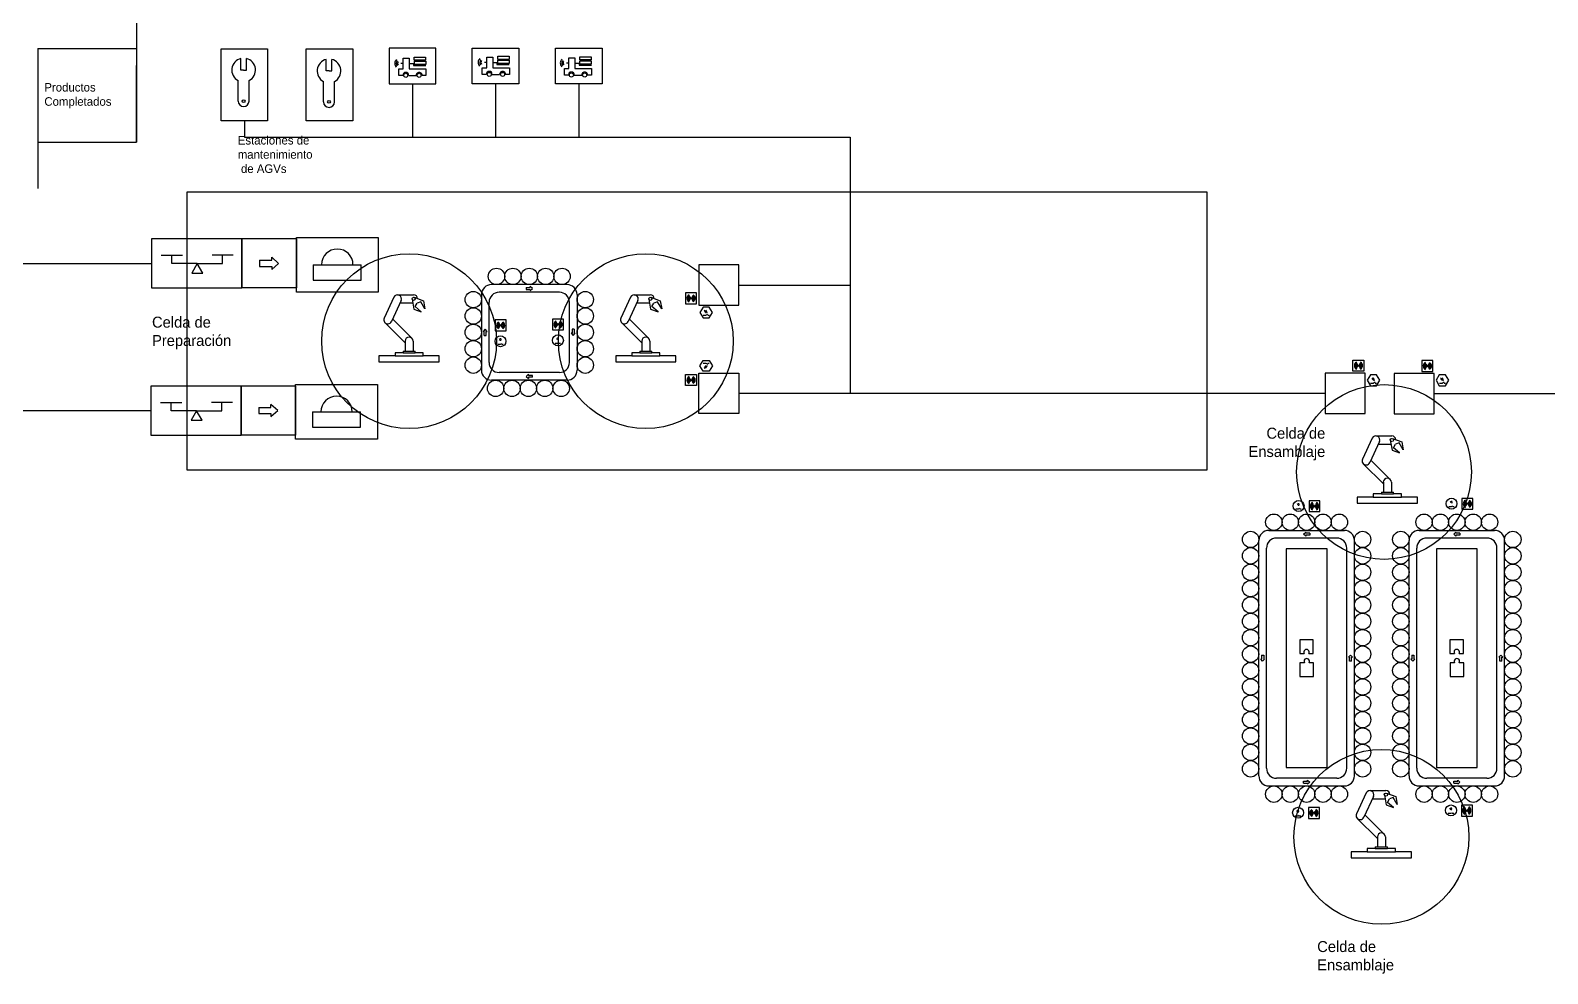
# Model space of a CAD drawing. Header units: millimetres. Extents: x -41525 to 29867, y -15928 to 24131.
# Drawn here: x -25762 to 2016, y -15928 to 1346 of the extents above; entities that cross this region are included whole.
import ezdxf

# ---------------------------------------------------------------- set-up
doc = ezdxf.new("R2010")
doc.units = ezdxf.units.MM
doc.header["$LTSCALE"] = 0.4
for name, color, linetype in [('01 Contornos vistos 0.35', 150, 'Continuous'), ('Almacenaje', 80, 'Continuous'), ('Celdas', 200, 'Continuous'), ('Maquina', 82, 'Continuous'), ('Robots', 80, 'Continuous'), ('Sensores', 211, 'Continuous'), ('Texto2', 7, 'Continuous')]:
    doc.layers.add(name, color=color, linetype=linetype)

msp = doc.modelspace()

# ---------------------------------------------------------------- linework, layer by layer
at = {"layer": '01 Contornos vistos 0.35'}
for p, q in [((-23818, 2329), (-23818, 1013)), ((-18934, 642), (-18934, 838)), ((-18934, 838), (-18825, 838)), ((-18825, 838), (-18825, 640)), ((-18733, 797), (-18733, 856)), ((-18733, 856), (-18525, 856)), ((-18525, 856), (-18525, 797)), ((-17407, 660), (-17407, 856)), ((-17407, 856), (-17297, 856)), ((-17297, 856), (-17297, 658)), ((-17205, 815), (-17205, 874)), ((-17205, 874), (-16998, 874)), ((-16998, 874), (-16998, 815)), ((-15903, 648), (-15903, 844)), ((-15903, 844), (-15794, 844)), ((-15794, 844), (-15794, 646)), ((-15702, 803), (-15702, 862)), ((-15702, 862), (-15494, 862)), ((-15494, 862), (-15494, 803)), ((-21907, 618), (-21907, 829)), ((-21857, 618), (-21907, 618)), ((-21857, 618), (-21807, 618)), ((-21807, 618), (-21807, 829)), ((-20344, 602), (-20344, 814)), ((-20294, 602), (-20344, 602)), ((-20294, 602), (-20244, 602)), ((-20244, 602), (-20244, 814)), ((-19016, 522), (-19016, 642)), ((-19016, 642), (-18934, 642)), ((-18934, 740), (-18977, 740)), ((-18825, 739), (-18748, 739)), ((-18825, 640), (-18519, 640)), ((-18748, 739), (-18748, 704)), ((-18748, 704), (-18522, 704)), ((-18734, 780), (-18523, 780)), ((-18525, 797), (-18733, 797)), ((-18731, 721), (-18731, 780)), ((-18523, 721), (-18731, 721)), ((-18523, 780), (-18523, 721)), ((-18519, 640), (-18519, 521)), ((-17489, 540), (-17489, 660)), ((-17489, 660), (-17407, 660)), ((-17407, 758), (-17449, 758)), ((-17297, 757), (-17221, 757)), ((-17297, 658), (-16992, 658)), ((-17221, 757), (-17221, 722)), ((-17221, 722), (-16995, 722)), ((-17206, 798), (-16996, 798)), ((-16998, 815), (-17205, 815)), ((-17203, 739), (-17203, 798)), ((-16996, 739), (-17203, 739)), ((-16996, 798), (-16996, 739)), ((-16992, 658), (-16992, 539)), ((-15985, 528), (-15985, 648)), ((-15985, 648), (-15903, 648)), ((-15903, 746), (-15946, 746)), ((-15794, 745), (-15717, 745)), ((-15794, 646), (-15488, 646)), ((-15717, 745), (-15717, 710)), ((-15717, 710), (-15491, 710)), ((-15703, 786), (-15492, 786)), ((-15494, 803), (-15702, 803)), ((-15700, 727), (-15700, 786)), ((-15492, 727), (-15700, 727)), ((-15492, 786), (-15492, 727)), ((-15488, 646), (-15488, 527)), ((-21957, 51), (-21957, 425)), ((-21756, 51), (-21756, 425)), ((-20395, 35), (-20395, 410)), ((-20194, 35), (-20194, 410)), ((-18941, 522), (-19016, 522)), ((-18834, 522), (-18698, 522)), ((-18764, 364), (-18764, -612)), ((-18519, 521), (-18589, 521)), ((-17414, 540), (-17489, 540)), ((-17306, 540), (-17171, 540)), ((-17244, 364), (-17244, -612)), ((-16992, 539), (-17062, 539)), ((-15910, 528), (-15985, 528)), ((-15803, 528), (-15667, 528)), ((-15723, 364), (-15723, -612)), ((-15488, 527), (-15559, 527)), ((-21844, -312), (-21844, -612)), ((-21844, -612), (-10752, -612)), ((-10752, -612), (-10752, -3318)), ((-20892, -2471), (-20892, -3371)), ((-12791, -3318), (-10752, -3318)), ((-10752, -3318), (-10752, -5301)), ((-20905, -5167), (-20905, -6067)), ((-12791, -5301), (-5795, -5301)), ((-5795, -5301), (-2844, -5301)), ((-2844, -5301), (-2058, -5301)), ((-61, -5307), (4617, -5307))]:
    msp.add_line(p, q, dxfattribs=at)
at = {"layer": '01 Contornos vistos 0.35', "color": 40, "true_color": 0xf8d731}
for p, q in [((-20892, -3446), (-20892, -2446)), ((-20892, -2446), (-19392, -2446)), ((-19392, -2446), (-19392, -3446)), ((-20585, -2946), (-19707, -2946)), ((-20585, -2946), (-20585, -3226)), ((-19707, -3226), (-19707, -2946)), ((-20585, -3226), (-19707, -3226)), ((-19392, -3446), (-20892, -3446)), ((-20905, -6142), (-20905, -5142)), ((-20905, -5142), (-19405, -5142)), ((-19405, -5142), (-19405, -6142)), ((-20598, -5642), (-19720, -5642)), ((-20598, -5642), (-20598, -5923)), ((-19720, -5923), (-19720, -5642)), ((-20598, -5923), (-19720, -5923)), ((-19405, -6142), (-20905, -6142))]:
    msp.add_line(p, q, dxfattribs=at)
at = {"layer": '01 Contornos vistos 0.35', "color": 240, "true_color": 0xed1f24}
for p, q in [((-30745, -2921), (-23543, -2921)), ((-27208, -5617), (-23556, -5617))]:
    msp.add_line(p, q, dxfattribs=at)
at = {"layer": '01 Contornos vistos 0.35', "color": 6}
for p, q in [((-13417, -3794), (-13403, -3800)), ((-13397, -3794), (-13383, -3800)), ((-17205, -4401), (-17155, -4401)), ((-17155, -4401), (-17133, -4388)), ((-17133, -4401), (-17105, -4401)), ((-16154, -4385), (-16104, -4385)), ((-16104, -4385), (-16083, -4372)), ((-16083, -4385), (-16054, -4385)), ((-13417, -4824), (-13403, -4819)), ((-13397, -4824), (-13383, -4819)), ((-1199, -5034), (-1185, -5039)), ((-1179, -5034), (-1165, -5039)), ((63, -5034), (77, -5039)), ((83, -5034), (97, -5039)), ((-2594, -7418), (-2544, -7418)), ((-2544, -7418), (-2522, -7406)), ((-2522, -7418), (-2494, -7418)), ((206, -7375), (256, -7375)), ((256, -7375), (278, -7363)), ((278, -7375), (306, -7375)), ((-2604, -13035), (-2554, -13035)), ((-2554, -13035), (-2532, -13023)), ((-2532, -13035), (-2504, -13035)), ((196, -12992), (246, -12992)), ((246, -12992), (268, -12980)), ((268, -12992), (296, -12992))]:
    msp.add_line(p, q, dxfattribs=at)
at = {"layer": '01 Contornos vistos 0.35', "color": 212}
msp.add_lwpolyline([(-4225, -6709), (-22891, -6709), (-22891, -1609), (-4225, -1609)], close=True, dxfattribs=at)
at = {"layer": '01 Contornos vistos 0.35', "color": 6}
for points in [[(-13566, -3460), (-13766, -3460), (-13766, -3660), (-13566, -3660)], [(-17052, -3956), (-17252, -3956), (-17252, -4156), (-17052, -4156)], [(-16001, -3940), (-16201, -3940), (-16201, -4140), (-16001, -4140)], [(-1548, -4693), (-1348, -4693), (-1348, -4893), (-1548, -4893)], [(-86, -4700), (-286, -4700), (-286, -4900), (-86, -4900)], [(-13566, -5158), (-13766, -5158), (-13766, -4958), (-13566, -4958)], [(-2353, -7467), (-2153, -7467), (-2153, -7267), (-2353, -7267)], [(447, -7424), (647, -7424), (647, -7224), (447, -7224)], [(-2363, -13084), (-2163, -13084), (-2163, -12884), (-2363, -12884)], [(437, -13041), (637, -13041), (637, -12841), (437, -12841)]]:
    msp.add_lwpolyline(points, close=True, dxfattribs=at)
at = {"layer": '01 Contornos vistos 0.35', "color": 2}
for points in [[(-2772, -8151), (-2772, -12151), (-2022, -12151), (-2022, -8151)], [(-22, -8151), (-22, -12151), (728, -12151), (728, -8151)]]:
    msp.add_lwpolyline(points, close=True, dxfattribs=at)
for points in [[(-2357, -10066), (-2274, -10066), (-2274, -9816), (-2524, -9816), (-2524, -10066), (-2441, -10066)], [(393, -10066), (476, -10066), (476, -9816), (226, -9816), (226, -10066), (309, -10066)], [(-2436, -10236), (-2520, -10236), (-2520, -10486), (-2270, -10486), (-2270, -10236), (-2353, -10236)], [(313, -10236), (230, -10236), (230, -10486), (480, -10486), (480, -10236), (397, -10236)]]:
    msp.add_lwpolyline(points, dxfattribs=at)
at = {"layer": '01 Contornos vistos 0.35'}
for centre, radius in [((-18888, 522), 36.9), ((-18644, 522), 36.9), ((-17360, 540), 36.9), ((-17116, 540), 36.9), ((-15857, 528), 36.9), ((-15613, 528), 36.9), ((-21857, 51), 25.4), ((-20294, 35), 25.4)]:
    msp.add_circle(centre, radius, dxfattribs=at)
at = {"layer": '01 Contornos vistos 0.35', "color": 1}
for centre in [(-18828, -4345), (-14495, -4345), (-980, -6741), (-1028, -13424)]:
    msp.add_circle(centre, 1600, dxfattribs=at)
at = {"layer": '01 Contornos vistos 0.35', "color": 85, "true_color": 0x58ba48}
for centre in [(-17228, -3160), (-16928, -3160), (-16628, -3160), (-16328, -3160), (-16028, -3160), (-17653, -3585), (-15603, -3585), (-17653, -3885), (-15603, -3885), (-17653, -4185), (-15603, -4185), (-17653, -4485), (-15603, -4485), (-17653, -4785), (-15603, -4785), (-17244, -5210), (-16944, -5210), (-16644, -5210), (-16344, -5210), (-16044, -5210), (-2997, -7661), (-2697, -7661), (-2397, -7661), (-2097, -7661), (-1797, -7661), (-247, -7661), (53, -7661), (353, -7661), (653, -7661), (953, -7661), (-3422, -7977), (-1372, -7977), (-672, -7977), (1378, -7977), (-3422, -8277), (-1372, -8277), (-672, -8277), (1378, -8277), (-3422, -8577), (-1372, -8577), (-672, -8577), (1378, -8577), (-3422, -8877), (-1372, -8877), (-672, -8877), (1378, -8877), (-3422, -9177), (-1372, -9177), (-672, -9177), (1378, -9177), (-3422, -9477), (-1372, -9477), (-672, -9477), (1378, -9477), (-3422, -9777), (-1372, -9777), (-672, -9777), (1378, -9777), (-3422, -10077), (-1372, -10077), (-672, -10077), (1378, -10077), (-3422, -10377), (-1372, -10377), (-672, -10377), (1378, -10377), (-3422, -10677), (-1372, -10677), (-672, -10677), (1378, -10677), (-3422, -10977), (-1372, -10977), (-672, -10977), (1378, -10977), (-3422, -11277), (-1372, -11277), (-672, -11277), (1378, -11277), (-3422, -11577), (-1372, -11577), (-672, -11577), (1378, -11577), (-3422, -11877), (-1372, -11877), (-672, -11877), (1378, -11877), (-3422, -12177), (-1372, -12177), (-672, -12177), (1378, -12177), (-2997, -12641), (-2697, -12641), (-2397, -12641), (-2097, -12641), (-1797, -12641), (-247, -12641), (53, -12641), (353, -12641), (653, -12641), (953, -12641)]:
    msp.add_circle(centre, 150, dxfattribs=at)
at = {"layer": '01 Contornos vistos 0.35', "color": 6}
for centre, radius in [((-13666, -3560), 5), ((-17152, -4056), 5), ((-16101, -4040), 5), ((-17155, -4347), 100), ((-16104, -4331), 100), ((-1448, -4793), 5), ((-186, -4800), 5), ((-13666, -5058), 5), ((256, -7321), 100), ((-2544, -7364), 100), ((-2253, -7367), 5), ((547, -7324), 5), ((-2554, -12981), 100), ((-2263, -12984), 5), ((246, -12938), 100), ((537, -12941), 5)]:
    msp.add_circle(centre, radius, dxfattribs=at)
at = {"layer": '01 Contornos vistos 0.35'}
for centre, radius, start, end in [((-21857, 618), 217, 103.3101, 242.5024), ((-21857, 618), 217, 297.4976, 76.6899), ((-20294, 602), 217, 103.3101, 242.5024), ((-20294, 602), 217, 297.4976, 76.6899), ((-18998, 740), 92.7, 131.4859, 225.1419), ((-18998, 740), 64.1, 131.4859, 225.1419), ((-18998, 740), 42.9, 131.4859, 225.1419), ((-18888, 522), 53.7, 0, 180), ((-18644, 522), 54.4, 358.6664, 180), ((-17471, 758), 92.7, 131.4859, 225.1419), ((-17471, 758), 64.1, 131.4859, 225.1419), ((-17471, 758), 42.9, 131.4859, 225.1419), ((-17360, 540), 53.7, 0, 180), ((-17116, 540), 54.4, 358.6664, 180), ((-15967, 746), 92.7, 131.4859, 225.1419), ((-15967, 746), 64.1, 131.4859, 225.1419), ((-15967, 746), 42.9, 131.4859, 225.1419), ((-15857, 528), 53.7, 0, 180), ((-15613, 528), 54.4, 358.6664, 180), ((-21857, 51), 100, 180, 0), ((-20294, 35), 100, 180, 0)]:
    msp.add_arc(centre, radius, start, end, dxfattribs=at)
at = {"layer": '01 Contornos vistos 0.35', "color": 40, "true_color": 0xf8d731}
for centre in [(-20142, -2946), (-20155, -5642)]:
    msp.add_arc(centre, 287, 0, 180, dxfattribs=at)
at = {"layer": '01 Contornos vistos 0.35', "color": 6}
for centre, radius, start, end in [((-13666, -3560), 75, 120, 240), ((-13666, -3560), 65, 120, 240), ((-13666, -3560), 55, 120, 240), ((-13666, -3560), 45, 120, 240), ((-13666, -3560), 35, 120, 240), ((-13666, -3560), 25, 120, 240), ((-13666, -3560), 15, 120, 240), ((-13666, -3560), 15, 300, 60), ((-13666, -3560), 25, 300, 60), ((-13666, -3560), 35, 300, 60), ((-13666, -3560), 45, 300, 60), ((-13666, -3560), 55, 300, 60), ((-13666, -3560), 65, 300, 60), ((-13666, -3560), 75, 300, 60), ((-17152, -4056), 75, 120, 240), ((-17152, -4056), 65, 120, 240), ((-17152, -4056), 55, 120, 240), ((-17152, -4056), 45, 120, 240), ((-17152, -4056), 35, 120, 240), ((-17152, -4056), 25, 120, 240), ((-17152, -4056), 15, 120, 240), ((-17152, -4056), 15, 300, 60), ((-17152, -4056), 25, 300, 60), ((-17152, -4056), 35, 300, 60), ((-17152, -4056), 45, 300, 60), ((-17152, -4056), 55, 300, 60), ((-17152, -4056), 65, 300, 60), ((-17152, -4056), 75, 300, 60), ((-16101, -4040), 75, 120, 240), ((-16101, -4040), 65, 120, 240), ((-16101, -4040), 55, 120, 240), ((-16101, -4040), 45, 120, 240), ((-16101, -4040), 35, 120, 240), ((-16101, -4040), 25, 120, 240), ((-16101, -4040), 15, 120, 240), ((-16101, -4040), 15, 300, 60), ((-16101, -4040), 25, 300, 60), ((-16101, -4040), 35, 300, 60), ((-16101, -4040), 45, 300, 60), ((-16101, -4040), 55, 300, 60), ((-16101, -4040), 65, 300, 60), ((-16101, -4040), 75, 300, 60), ((-17190, -4316), 20.8, 330, 30), ((-17190, -4316), 34.7, 330, 30), ((-17190, -4316), 48.6, 330, 30), ((-16140, -4300), 20.8, 330, 30), ((-16140, -4300), 34.7, 330, 30), ((-16140, -4300), 48.6, 330, 30), ((-13666, -5058), 75, 120, 240), ((-13666, -5058), 75, 300, 60), ((-1448, -4793), 75, 120, 240), ((-1448, -4793), 65, 120, 240), ((-1448, -4793), 55, 120, 240), ((-1448, -4793), 45, 120, 240), ((-1448, -4793), 35, 120, 240), ((-1448, -4793), 25, 120, 240), ((-1448, -4793), 15, 120, 240), ((-1448, -4793), 15, 300, 60), ((-1448, -4793), 25, 300, 60), ((-1448, -4793), 35, 300, 60), ((-1448, -4793), 45, 300, 60), ((-1448, -4793), 55, 300, 60), ((-1448, -4793), 65, 300, 60), ((-1448, -4793), 75, 300, 60), ((-186, -4800), 75, 120, 240), ((-186, -4800), 65, 120, 240), ((-186, -4800), 55, 120, 240), ((-186, -4800), 45, 120, 240), ((-186, -4800), 35, 120, 240), ((-186, -4800), 25, 120, 240), ((-186, -4800), 15, 120, 240), ((-186, -4800), 15, 300, 60), ((-186, -4800), 25, 300, 60), ((-186, -4800), 35, 300, 60), ((-186, -4800), 45, 300, 60), ((-186, -4800), 55, 300, 60), ((-186, -4800), 65, 300, 60), ((-186, -4800), 75, 300, 60), ((-13666, -5058), 65, 120, 240), ((-13666, -5058), 55, 120, 240), ((-13666, -5058), 45, 120, 240), ((-13666, -5058), 35, 120, 240), ((-13666, -5058), 25, 120, 240), ((-13666, -5058), 15, 120, 240), ((-13666, -5058), 15, 300, 60), ((-13666, -5058), 25, 300, 60), ((-13666, -5058), 35, 300, 60), ((-13666, -5058), 45, 300, 60), ((-13666, -5058), 55, 300, 60), ((-13666, -5058), 65, 300, 60), ((-2579, -7334), 20.8, 330, 30), ((-2579, -7334), 34.7, 330, 30), ((-2579, -7334), 48.6, 330, 30), ((-2253, -7367), 75, 120, 240), ((-2253, -7367), 65, 120, 240), ((-2253, -7367), 55, 120, 240), ((-2253, -7367), 45, 120, 240), ((-2253, -7367), 35, 120, 240), ((-2253, -7367), 25, 120, 240), ((-2253, -7367), 15, 120, 240), ((-2253, -7367), 15, 300, 60), ((-2253, -7367), 25, 300, 60), ((-2253, -7367), 35, 300, 60), ((-2253, -7367), 45, 300, 60), ((-2253, -7367), 55, 300, 60), ((-2253, -7367), 65, 300, 60), ((-2253, -7367), 75, 300, 60), ((221, -7291), 20.8, 330, 30), ((221, -7291), 34.7, 330, 30), ((221, -7291), 48.6, 330, 30), ((547, -7324), 75, 120, 240), ((547, -7324), 65, 120, 240), ((547, -7324), 55, 120, 240), ((547, -7324), 45, 120, 240), ((547, -7324), 35, 120, 240), ((547, -7324), 25, 120, 240), ((547, -7324), 15, 120, 240), ((547, -7324), 15, 300, 60), ((547, -7324), 25, 300, 60), ((547, -7324), 35, 300, 60), ((547, -7324), 45, 300, 60), ((547, -7324), 55, 300, 60), ((547, -7324), 65, 300, 60), ((547, -7324), 75, 300, 60), ((-2589, -12951), 20.8, 330, 30), ((-2589, -12951), 34.7, 330, 30), ((-2589, -12951), 48.6, 330, 30), ((-2263, -12984), 75, 120, 240), ((-2263, -12984), 65, 120, 240), ((-2263, -12984), 55, 120, 240), ((-2263, -12984), 45, 120, 240), ((-2263, -12984), 35, 120, 240), ((-2263, -12984), 25, 120, 240), ((-2263, -12984), 15, 120, 240), ((-2263, -12984), 15, 300, 60), ((-2263, -12984), 25, 300, 60), ((-2263, -12984), 35, 300, 60), ((-2263, -12984), 45, 300, 60), ((-2263, -12984), 55, 300, 60), ((-2263, -12984), 65, 300, 60), ((-2263, -12984), 75, 300, 60), ((211, -12908), 20.8, 330, 30), ((211, -12908), 34.7, 330, 30), ((211, -12908), 48.6, 330, 30), ((537, -12941), 75, 120, 240), ((537, -12941), 65, 120, 240), ((537, -12941), 55, 120, 240), ((537, -12941), 45, 120, 240), ((537, -12941), 35, 120, 240), ((537, -12941), 25, 120, 240), ((537, -12941), 15, 120, 240), ((537, -12941), 15, 300, 60), ((537, -12941), 25, 300, 60), ((537, -12941), 35, 300, 60), ((537, -12941), 45, 300, 60), ((537, -12941), 55, 300, 60), ((537, -12941), 65, 300, 60), ((537, -12941), 75, 300, 60)]:
    msp.add_arc(centre, radius, start, end, dxfattribs=at)
at = {"layer": '01 Contornos vistos 0.35', "color": 2}
for centre, start, end in [((-2399, -10039), 326.9236, 213.0764), ((351, -10039), 326.9236, 213.0764), ((-2395, -10209), 326.907, 213.093), ((355, -10209), 326.907, 213.093)]:
    msp.add_arc(centre, 50, start, end, dxfattribs=at)
at = {"layer": 'Almacenaje'}
for p, q in [((-23818, 1007), (-25626, 1007)), ((-25626, -703), (-23818, -703)), ((-23543, -2471), (-23543, -3371)), ((-21892, -2471), (-23543, -2471)), ((-21892, -3371), (-21892, -2471)), ((-13526, -2950), (-13526, -3685)), ((-12791, -2950), (-13526, -2950)), ((-12791, -3685), (-12791, -2950)), ((-23543, -3371), (-21892, -3371)), ((-13526, -3685), (-12791, -3685)), ((-13526, -5668), (-13526, -4933)), ((-13526, -4933), (-12791, -4933)), ((-12791, -4933), (-12791, -5668)), ((-2058, -4933), (-2058, -5668)), ((-1323, -4933), (-2058, -4933)), ((-1323, -5668), (-1323, -4933)), ((-796, -4940), (-796, -5675)), ((-61, -4940), (-796, -4940)), ((-61, -5675), (-61, -4940)), ((-23556, -5167), (-23556, -6067)), ((-21905, -5167), (-23556, -5167)), ((-21905, -6067), (-21905, -5167)), ((-12791, -5668), (-13526, -5668)), ((-2058, -5668), (-1323, -5668)), ((-796, -5675), (-61, -5675)), ((-23556, -6067), (-21905, -6067))]:
    msp.add_line(p, q, dxfattribs=at)
for points in [[(-25626, 1013), (-25626, -1550)], [(-25626, 1013), (-23818, 1013), (-23818, -703)], [(-23818, 1007), (-23818, -474)], [(-23818, -703), (-23818, 702)]]:
    msp.add_lwpolyline(points, dxfattribs=at)
at = {"layer": 'Maquina'}
for p, q in [((-20892, -2471), (-21892, -2471)), ((-21892, -2471), (-21892, -3371)), ((-21892, -2471), (-21892, -3371)), ((-15937, -3310), (-17319, -3310)), ((-20892, -3371), (-21892, -3371)), ((-17503, -3494), (-17503, -4876)), ((-16077, -3450), (-17179, -3450)), ((-15753, -3494), (-15753, -4876)), ((-17363, -4736), (-17363, -3634)), ((-15893, -4736), (-15893, -3634)), ((-16077, -4920), (-17179, -4920)), ((-20905, -5167), (-21905, -5167)), ((-21905, -5167), (-21905, -6067)), ((-21905, -5167), (-21905, -6067)), ((-15937, -5060), (-17319, -5060)), ((-20905, -6067), (-21905, -6067)), ((-3272, -12307), (-3272, -7995)), ((-3088, -7811), (-1706, -7811)), ((-1846, -7951), (-2948, -7951)), ((-1522, -12307), (-1522, -7995)), ((-522, -12307), (-522, -7995)), ((-338, -7811), (1044, -7811)), ((904, -7951), (-198, -7951)), ((1228, -12307), (1228, -7995)), ((-3132, -12167), (-3132, -8135)), ((-1662, -12167), (-1662, -8135)), ((-382, -12167), (-382, -8135)), ((1088, -12167), (1088, -8135)), ((-3088, -12491), (-1706, -12491)), ((-1846, -12351), (-2948, -12351)), ((-338, -12491), (1044, -12491)), ((904, -12351), (-198, -12351))]:
    msp.add_line(p, q, dxfattribs=at)
for points in [[(-22271, 1007), (-21417, 1007), (-21417, -312), (-22271, -312)], [(-20711, 1007), (-19857, 1007), (-19857, -312), (-20711, -312)], [(-19191, 364), (-18337, 364), (-18337, 1021), (-19191, 1021)], [(-16817, 364), (-17671, 364), (-17671, 1021), (-16817, 1021)], [(-15296, 364), (-16150, 364), (-16150, 1021), (-15296, 1021)]]:
    msp.add_lwpolyline(points, close=True, dxfattribs=at)
for centre, start, end in [((-17319, -3494), 90, 180), ((-15937, -3494), 0, 90), ((-17179, -3634), 90, 180), ((-16077, -3634), 0, 90), ((-17319, -4876), 180, 270), ((-17179, -4736), 180, 270), ((-16077, -4736), 270, 0), ((-15937, -4876), 270, 0), ((-3088, -7995), 90, 180), ((-2948, -8135), 90, 180), ((-1846, -8135), 0, 90), ((-1706, -7995), 0, 90), ((-338, -7995), 90, 180), ((-198, -8135), 90, 180), ((904, -8135), 0, 90), ((1044, -7995), 0, 90), ((-2948, -12167), 180, 270), ((-1846, -12167), 270, 0), ((-198, -12167), 180, 270), ((904, -12167), 270, 0), ((-3088, -12307), 180, 270), ((-1706, -12307), 270, 0), ((-338, -12307), 180, 270), ((1044, -12307), 270, 0)]:
    msp.add_arc(centre, 184, start, end, dxfattribs=at)
at = {"layer": 'Robots'}
for p, q in [((-19106, -3540), (-19285, -3924)), ((-18973, -3602), (-19152, -3986)), ((-19039, -3498), (-18745, -3498)), ((-18774, -3576), (-18742, -3757)), ((-18735, -3543), (-18563, -3606)), ((-18563, -3606), (-18537, -3751)), ((-14773, -3540), (-14952, -3924)), ((-14640, -3602), (-14819, -3986)), ((-14706, -3498), (-14412, -3498)), ((-14441, -3576), (-14409, -3757)), ((-14402, -3543), (-14230, -3606)), ((-14230, -3606), (-14204, -3751)), ((-18992, -3644), (-18762, -3644)), ((-18742, -3757), (-18604, -3807)), ((-18717, -3713), (-18680, -3649)), ((-18604, -3807), (-18717, -3713)), ((-18611, -3624), (-18680, -3649)), ((-18537, -3751), (-18611, -3624)), ((-14660, -3644), (-14429, -3644)), ((-14409, -3757), (-14271, -3807)), ((-14384, -3713), (-14347, -3649)), ((-14271, -3807), (-14384, -3713)), ((-14278, -3624), (-14347, -3649)), ((-14204, -3751), (-14278, -3624)), ((-19270, -4007), (-18902, -4375)), ((-19152, -3986), (-19152, -3986)), ((-19130, -3939), (-18777, -4292)), ((-14937, -4007), (-14569, -4375)), ((-14819, -3986), (-14819, -3986)), ((-14797, -3939), (-14444, -4292)), ((-18902, -4345), (-18902, -4528)), ((-18777, -4292), (-18777, -4292)), ((-18777, -4292), (-18777, -4292)), ((-18777, -4292), (-18777, -4292)), ((-18755, -4345), (-18755, -4528)), ((-14569, -4345), (-14569, -4528)), ((-14444, -4292), (-14444, -4292)), ((-14444, -4292), (-14444, -4292)), ((-14444, -4292), (-14444, -4292)), ((-14422, -4345), (-14422, -4528)), ((-19085, -4617), (-19379, -4617)), ((-19379, -4617), (-19379, -4727)), ((-18938, -4558), (-19085, -4558)), ((-19085, -4558), (-19085, -4617)), ((-19085, -4617), (-18571, -4617)), ((-18938, -4528), (-18718, -4528)), ((-18938, -4528), (-18938, -4558)), ((-18938, -4558), (-18718, -4558)), ((-18718, -4558), (-18718, -4528)), ((-18571, -4558), (-18718, -4558)), ((-18571, -4617), (-18571, -4558)), ((-18277, -4617), (-18571, -4617)), ((-18277, -4727), (-18277, -4617)), ((-14753, -4617), (-15046, -4617)), ((-15046, -4617), (-15046, -4727)), ((-14606, -4558), (-14753, -4558)), ((-14753, -4558), (-14753, -4617)), ((-14753, -4617), (-14238, -4617)), ((-14606, -4528), (-14385, -4528)), ((-14606, -4528), (-14606, -4558)), ((-14606, -4558), (-14385, -4558)), ((-14385, -4558), (-14385, -4528)), ((-14238, -4558), (-14385, -4558)), ((-14238, -4617), (-14238, -4558)), ((-13944, -4617), (-14238, -4617)), ((-13944, -4727), (-13944, -4617)), ((-19379, -4727), (-18277, -4727)), ((-15046, -4727), (-13944, -4727)), ((-1130, -6082), (-836, -6082)), ((-1196, -6124), (-1375, -6508)), ((-1063, -6186), (-1242, -6570)), ((-1083, -6229), (-853, -6229)), ((-865, -6160), (-833, -6341)), ((-833, -6341), (-695, -6391)), ((-826, -6128), (-653, -6190)), ((-807, -6297), (-770, -6233)), ((-695, -6391), (-807, -6297)), ((-701, -6208), (-770, -6233)), ((-628, -6335), (-701, -6208)), ((-653, -6190), (-628, -6335)), ((-1360, -6591), (-992, -6959)), ((-1242, -6570), (-1242, -6570)), ((-1220, -6523), (-867, -6876)), ((-992, -6929), (-992, -7113)), ((-867, -6876), (-867, -6876)), ((-867, -6876), (-867, -6876)), ((-867, -6876), (-867, -6876)), ((-845, -6929), (-845, -7113)), ((-1176, -7201), (-1470, -7201)), ((-1470, -7201), (-1470, -7311)), ((-1029, -7142), (-1176, -7142)), ((-1176, -7142), (-1176, -7201)), ((-1176, -7201), (-662, -7201)), ((-1029, -7113), (-809, -7113)), ((-1029, -7113), (-1029, -7142)), ((-1029, -7142), (-809, -7142)), ((-809, -7142), (-809, -7113)), ((-662, -7142), (-809, -7142)), ((-662, -7201), (-662, -7142)), ((-368, -7201), (-662, -7201)), ((-368, -7311), (-368, -7201)), ((-1470, -7311), (-368, -7311)), ((-1306, -12619), (-1485, -13003)), ((-1173, -12681), (-1352, -13065)), ((-1239, -12577), (-945, -12577)), ((-1193, -12724), (-962, -12724)), ((-974, -12655), (-943, -12836)), ((-935, -12623), (-763, -12686)), ((-917, -12792), (-880, -12728)), ((-811, -12703), (-880, -12728)), ((-737, -12830), (-811, -12703)), ((-763, -12686), (-737, -12830)), ((-1330, -13019), (-977, -13372)), ((-943, -12836), (-804, -12887)), ((-804, -12887), (-917, -12792)), ((-1470, -13086), (-1102, -13455)), ((-1352, -13065), (-1352, -13065)), ((-1139, -13608), (-918, -13608)), ((-1139, -13608), (-1139, -13637)), ((-1102, -13424), (-1102, -13608)), ((-977, -13372), (-977, -13372)), ((-977, -13372), (-977, -13372)), ((-977, -13372), (-977, -13372)), ((-955, -13424), (-955, -13608)), ((-918, -13637), (-918, -13608)), ((-1286, -13696), (-1580, -13696)), ((-1580, -13696), (-1580, -13806)), ((-1580, -13806), (-477, -13806)), ((-1139, -13637), (-1286, -13637)), ((-1286, -13637), (-1286, -13696)), ((-1286, -13696), (-771, -13696)), ((-1139, -13637), (-918, -13637)), ((-771, -13637), (-918, -13637)), ((-771, -13696), (-771, -13637)), ((-477, -13696), (-771, -13696)), ((-477, -13806), (-477, -13696))]:
    msp.add_line(p, q, dxfattribs=at)
for centre in [(-18745, -3571), (-14412, -3571), (-836, -6155), (-945, -12650)]:
    msp.add_circle(centre, 29.4, dxfattribs=at)
for centre, start, end in [((-19039, -3571), 335, 155), ((-18745, -3571), 3.5784, 90), ((-14706, -3571), 335, 155), ((-14412, -3571), 3.5784, 90), ((-19218, -3955), 155, 335), ((-14885, -3955), 155, 335), ((-18828, -4345), 0, 180), ((-14495, -4345), 0, 180), ((-1130, -6155), 335, 155), ((-836, -6155), 3.5784, 90), ((-1309, -6539), 155, 335), ((-919, -6929), 0, 180), ((-1239, -12650), 335, 155), ((-945, -12650), 3.5784, 90), ((-1418, -13034), 155, 335), ((-1028, -13424), 0, 180)]:
    msp.add_arc(centre, 73.5, start, end, dxfattribs=at)
at = {"layer": 'Sensores'}
for p, q in [((-23365, -2770), (-22977, -2770)), ((-23171, -2925), (-23171, -2770)), ((-22047, -2770), (-22435, -2770)), ((-22241, -2925), (-22241, -2770)), ((-22706, -2925), (-23171, -2925)), ((-22706, -2925), (-22241, -2925)), ((-23378, -5466), (-22991, -5466)), ((-23184, -5621), (-23184, -5466)), ((-22061, -5466), (-22448, -5466)), ((-22254, -5621), (-22254, -5466)), ((-22719, -5621), (-23184, -5621)), ((-22719, -5621), (-22254, -5621))]:
    msp.add_line(p, q, dxfattribs=at)
at = {"layer": 'Sensores', "color": 6}
for p, q in [((-13446, -3872), (-13395, -3872)), ((-13424, -3778), (-13403, -3800)), ((-13417, -3794), (-13396, -3816)), ((-13404, -3778), (-13383, -3800)), ((-13397, -3794), (-13376, -3816)), ((-13395, -3872), (-13358, -3851)), ((-13358, -3872), (-13333, -3872)), ((-13446, -4746), (-13395, -4746)), ((-13424, -4840), (-13403, -4819)), ((-13417, -4824), (-13396, -4803)), ((-13404, -4840), (-13383, -4819)), ((-13397, -4824), (-13376, -4803)), ((-13395, -4746), (-13358, -4767)), ((-13358, -4746), (-13333, -4746)), ((-1228, -5112), (-1177, -5112)), ((-1206, -5018), (-1185, -5039)), ((-1199, -5034), (-1178, -5055)), ((-1186, -5018), (-1165, -5039)), ((-1179, -5034), (-1158, -5055)), ((-1177, -5112), (-1141, -5091)), ((-1141, -5112), (-1115, -5112)), ((33, -5112), (84, -5112)), ((56, -5018), (77, -5039)), ((63, -5034), (84, -5055)), ((76, -5018), (97, -5039)), ((83, -5034), (104, -5055)), ((84, -5112), (121, -5091)), ((121, -5112), (147, -5112))]:
    msp.add_line(p, q, dxfattribs=at)
at = {"layer": 'Sensores'}
for points in [[(-22706, -2925), (-22807, -3099), (-22605, -3099)], [(-22719, -5621), (-22820, -5795), (-22619, -5795)]]:
    msp.add_lwpolyline(points, close=True, dxfattribs=at)
at = {"layer": 'Sensores', "color": 6}
for points in [[(-13447, -3921), (-13332, -3921), (-13275, -3821), (-13332, -3722), (-13447, -3722), (-13505, -3821)], [(-13392, -3812), (-13399, -3819), (-13390, -3821)], [(-13372, -3812), (-13379, -3819), (-13370, -3821)], [(-13447, -4697), (-13332, -4697), (-13275, -4797), (-13332, -4897), (-13447, -4897), (-13505, -4797)], [(-13392, -4806), (-13399, -4799), (-13390, -4797)], [(-13372, -4806), (-13379, -4799), (-13370, -4797)], [(-1230, -5161), (-1115, -5161), (-1057, -5061), (-1115, -4961), (-1230, -4961), (-1287, -5061)], [(32, -5161), (147, -5161), (205, -5061), (147, -4961), (32, -4961), (-25, -5061)], [(-1175, -5052), (-1181, -5059), (-1172, -5061)], [(-1155, -5052), (-1161, -5059), (-1152, -5061)], [(87, -5052), (81, -5059), (90, -5061)], [(107, -5052), (101, -5059), (110, -5061)]]:
    msp.add_lwpolyline(points, close=True, dxfattribs=at)
at = {"layer": 'Texto2'}
for p, q in [((-21564, -2865), (-21564, -2976)), ((-21564, -2865), (-21343, -2865)), ((-21564, -2976), (-21343, -2976)), ((-21343, -2865), (-21343, -2810)), ((-21220, -2921), (-21343, -2810)), ((-21343, -3031), (-21220, -2921)), ((-21343, -2976), (-21343, -3031)), ((-16685, -3362), (-16685, -3399)), ((-16685, -3362), (-16612, -3362)), ((-16685, -3399), (-16612, -3399)), ((-16612, -3362), (-16612, -3344)), ((-16571, -3380), (-16612, -3344)), ((-16612, -3417), (-16571, -3380)), ((-16612, -3399), (-16612, -3417)), ((-17434, -4128), (-17471, -4169)), ((-17397, -4169), (-17434, -4128)), ((-15803, -4128), (-15840, -4128)), ((-15840, -4128), (-15840, -4201)), ((-15803, -4128), (-15803, -4201)), ((-17453, -4169), (-17471, -4169)), ((-17453, -4242), (-17453, -4169)), ((-17453, -4242), (-17416, -4242)), ((-17416, -4242), (-17416, -4169)), ((-17416, -4169), (-17397, -4169)), ((-15840, -4201), (-15859, -4201)), ((-15859, -4201), (-15822, -4242)), ((-15822, -4242), (-15785, -4201)), ((-15803, -4201), (-15785, -4201)), ((-16644, -4953), (-16685, -4990)), ((-16685, -4990), (-16644, -5027)), ((-16644, -4972), (-16644, -4953)), ((-16571, -4972), (-16644, -4972)), ((-16571, -5008), (-16571, -4972)), ((-16571, -5008), (-16644, -5008)), ((-16644, -5008), (-16644, -5027)), ((-21356, -5562), (-21356, -5507)), ((-21233, -5617), (-21356, -5507)), ((-21577, -5562), (-21577, -5672)), ((-21577, -5562), (-21356, -5562)), ((-21577, -5672), (-21356, -5672)), ((-21356, -5727), (-21233, -5617)), ((-21356, -5672), (-21356, -5727)), ((-2454, -7880), (-2413, -7843)), ((-2413, -7916), (-2454, -7880)), ((-2413, -7861), (-2413, -7843)), ((-2339, -7861), (-2413, -7861)), ((-2339, -7898), (-2413, -7898)), ((-2413, -7898), (-2413, -7916)), ((-2339, -7861), (-2339, -7898)), ((296, -7880), (337, -7843)), ((337, -7916), (296, -7880)), ((337, -7861), (337, -7843)), ((410, -7861), (337, -7861)), ((410, -7898), (337, -7898)), ((337, -7898), (337, -7916)), ((410, -7861), (410, -7898)), ((-3220, -10167), (-3238, -10167)), ((-3202, -10208), (-3238, -10167)), ((-3220, -10094), (-3183, -10094)), ((-3220, -10094), (-3220, -10167)), ((-3165, -10167), (-3202, -10208)), ((-3183, -10094), (-3183, -10167)), ((-3183, -10167), (-3165, -10167)), ((-1629, -10135), (-1592, -10094)), ((-1610, -10135), (-1629, -10135)), ((-1610, -10208), (-1610, -10135)), ((-1574, -10208), (-1610, -10208)), ((-1592, -10094), (-1555, -10135)), ((-1574, -10208), (-1574, -10135)), ((-1574, -10135), (-1555, -10135)), ((-470, -10167), (-489, -10167)), ((-452, -10208), (-489, -10167)), ((-470, -10094), (-434, -10094)), ((-470, -10094), (-470, -10167)), ((-415, -10167), (-452, -10208)), ((-434, -10094), (-434, -10167)), ((-434, -10167), (-415, -10167)), ((1121, -10135), (1158, -10094)), ((1139, -10135), (1121, -10135)), ((1139, -10208), (1139, -10135)), ((1176, -10208), (1139, -10208)), ((1158, -10094), (1194, -10135)), ((1176, -10208), (1176, -10135)), ((1176, -10135), (1194, -10135)), ((-2454, -12441), (-2454, -12404)), ((-2454, -12404), (-2381, -12404)), ((-2454, -12441), (-2381, -12441)), ((-2381, -12404), (-2381, -12386)), ((-2381, -12386), (-2339, -12422)), ((-2339, -12422), (-2381, -12459)), ((-2381, -12441), (-2381, -12459)), ((296, -12441), (296, -12404)), ((296, -12404), (369, -12404)), ((296, -12441), (369, -12441)), ((369, -12404), (369, -12386)), ((369, -12386), (410, -12422)), ((410, -12422), (369, -12459)), ((369, -12441), (369, -12459))]:
    msp.add_line(p, q, dxfattribs=at)

# ---------------------------------------------------------------- texts
at = {"layer": 'Celdas', "char_height": 201.25}
for s, insert, attachment_point in [('Celda de Preparación', (-23534, -3897), 1), ('Celda de Ensamblaje', (-2055, -6528), 9), ('Celda de Ensamblaje', (-2203, -15331), 1)]:
    msp.add_mtext_dynamic_manual_height_columns(s, width=2170, gutter_width=1006, heights=[0], dxfattribs=dict(at, insert=insert, attachment_point=attachment_point))
at = {"layer": 'Texto2', "char_height": 155.97, "attachment_point": 1}
for s, insert in [('Productos\\PCompletados', (-25505, 381)), ('Estaciones de \\Pmantenimiento\\P de AGVs', (-21964, -589))]:
    msp.add_mtext(s, dxfattribs=dict(at, insert=insert))

doc.saveas('drawing.dxf')
